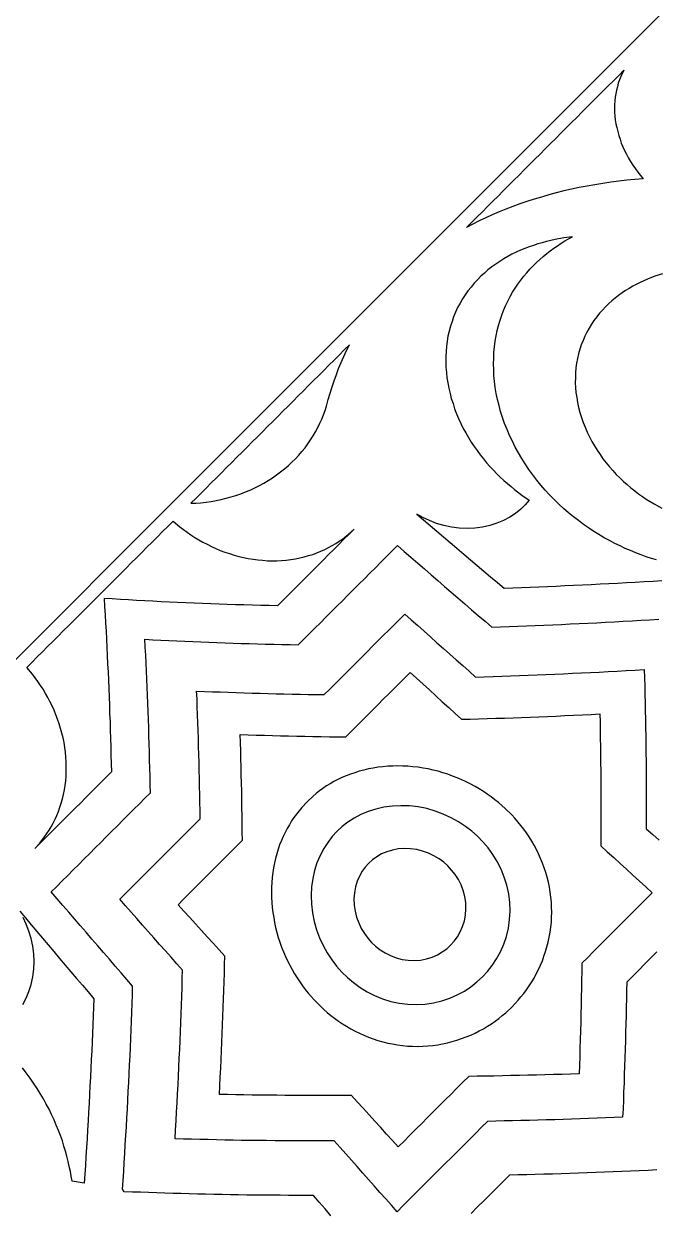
# Model space of a CAD drawing. Extents: x -535 to 1345, y -535 to 535.
# Drawn here: x 240.1 to 309.9, y -316.7 to -185.6 of the extents above; entities that cross this region are included whole.
import ezdxf

# ---------------------------------------------------------------- set-up
doc = ezdxf.new("R2010")
doc.units = 0
doc.layers.add('LAYER_1', color=18, linetype='CONTINUOUS')
doc.layers.add('LAYER_10', color=174, linetype='CONTINUOUS')

msp = doc.modelspace()

# ---------------------------------------------------------------- linework, layer by layer
at = {"layer": 'LAYER_1'}
for points in [[(289.01, -208.08), (289.59, -207.5), (290.17, -206.92), (290.75, -206.35), (291.33, -205.77), (291.91, -205.19), (292.48, -204.61), (293.06, -204.03), (293.64, -203.45), (294.22, -202.88), (294.8, -202.3), (295.38, -201.72), (295.95, -201.14), (296.53, -200.56), (297.11, -199.98), (297.69, -199.41), (298.27, -198.83), (298.85, -198.25), (299.42, -197.67), (300, -197.09), (300.58, -196.51), (301.16, -195.94), (301.74, -195.36), (302.32, -194.78), (302.89, -194.2), (303.47, -193.62), (304.05, -193.04), (304.63, -192.47), (305.21, -191.89), (305.79, -191.31), (306.36, -190.73), (306.03, -191.43), (305.89, -191.8), (305.75, -192.17), (305.65, -192.55), (305.54, -192.93), (305.47, -193.33), (305.4, -193.72), (305.37, -194.13), (305.33, -194.54), (305.34, -194.96), (305.34, -195.37), (305.38, -195.8), (305.41, -196.22), (305.49, -196.65), (305.57, -197.07), (305.68, -197.5), (305.79, -197.92), (305.94, -198.35), (306.08, -198.77), (306.26, -199.19), (306.45, -199.6), (306.66, -200.01), (306.87, -200.42), (307.11, -200.82), (307.36, -201.21), (307.63, -201.6), (307.9, -201.98), (308.48, -202.71), (307.59, -202.8), (306.69, -202.88), (305.8, -202.98), (304.91, -203.09), (304.04, -203.22), (303.16, -203.36), (302.3, -203.52), (301.43, -203.68), (300.58, -203.87), (299.74, -204.05), (298.91, -204.26), (298.08, -204.48), (297.26, -204.72), (296.45, -204.95), (295.66, -205.22), (294.87, -205.48), (294.1, -205.77), (293.33, -206.06), (292.59, -206.37), (291.84, -206.69), (291.12, -207.03), (290.4, -207.36), (289.71, -207.72)], [(258.58, -238.51), (259.14, -238.48), (259.7, -238.44), (260.26, -238.37), (260.82, -238.3), (261.37, -238.2), (261.93, -238.09), (262.47, -237.95), (263.02, -237.81), (263.56, -237.64), (264.09, -237.46), (264.62, -237.25), (265.14, -237.04), (265.65, -236.8), (266.16, -236.55), (266.64, -236.28), (267.13, -236), (267.59, -235.69), (268.05, -235.38), (268.49, -235.05), (268.93, -234.71), (269.34, -234.34), (269.74, -233.98), (270.12, -233.59), (270.5, -233.19), (270.84, -232.78), (271.19, -232.37), (271.49, -231.94), (271.8, -231.5), (272.08, -231.05), (272.35, -230.61), (272.59, -230.14), (272.83, -229.68), (273.03, -229.21), (273.23, -228.74), (273.4, -228.26), (273.56, -227.78), (273.75, -227.07), (273.94, -226.37), (274.17, -225.67), (274.39, -224.98), (274.64, -224.3), (274.89, -223.63), (275.17, -222.96), (275.45, -222.3), (275.77, -221.66), (276.08, -221.02), (275.51, -221.58), (274.95, -222.15), (274.39, -222.71), (273.82, -223.27), (273.26, -223.84), (272.69, -224.4), (272.13, -224.97), (271.56, -225.53), (271, -226.1), (270.44, -226.66), (269.87, -227.23), (269.31, -227.79), (268.74, -228.35), (268.18, -228.92), (267.61, -229.48), (267.05, -230.05), (266.48, -230.61), (265.92, -231.18), (265.36, -231.74), (264.79, -232.31), (264.23, -232.87), (263.66, -233.43), (263.1, -234), (262.53, -234.56), (261.97, -235.13), (261.4, -235.69), (260.84, -236.26), (260.28, -236.82), (259.71, -237.38), (259.15, -237.95)], [(241.35, -276.6), (241.92, -275.99), (242.45, -275.31), (242.7, -274.94), (242.95, -274.58), (243.17, -274.18), (243.4, -273.78), (243.6, -273.36), (243.8, -272.94), (243.97, -272.49), (244.14, -272.04), (244.28, -271.57), (244.42, -271.1), (244.53, -270.61), (244.63, -270.12), (244.71, -269.62), (244.78, -269.11), (244.81, -268.59), (244.84, -268.08), (244.84, -267.55), (244.84, -267.03), (244.79, -266.5), (244.75, -265.97), (244.67, -265.44), (244.59, -264.91), (244.48, -264.39), (244.36, -263.86), (244.21, -263.35), (244.06, -262.83), (243.88, -262.33), (243.7, -261.83), (243.49, -261.34), (243.27, -260.85), (243.03, -260.38), (242.8, -259.92), (242.53, -259.47), (242.27, -259.02), (241.99, -258.59), (241.71, -258.17), (241.11, -257.37), (240.48, -256.62), (241.06, -256.04), (241.63, -255.46), (242.21, -254.89), (242.78, -254.31), (243.36, -253.74), (243.94, -253.16), (244.51, -252.58), (245.09, -252.01), (245.67, -251.43), (246.24, -250.85), (246.82, -250.28), (247.4, -249.7), (247.97, -249.12), (248.55, -248.55), (249.12, -247.97), (249.7, -247.4), (250.28, -246.82), (250.85, -246.24), (251.43, -245.67), (252.01, -245.09), (252.58, -244.51), (253.16, -243.94), (253.74, -243.36), (254.31, -242.78), (254.89, -242.21), (255.46, -241.63), (256.04, -241.06), (256.62, -240.48), (257.37, -241.11), (258.17, -241.7), (258.59, -241.99), (259.02, -242.27), (259.47, -242.53), (259.92, -242.8), (260.38, -243.03), (260.85, -243.27), (261.34, -243.49), (261.83, -243.7), (262.33, -243.88), (262.83, -244.06), (263.35, -244.21), (263.86, -244.36), (264.39, -244.48), (264.91, -244.59), (265.44, -244.67), (265.97, -244.75), (266.5, -244.79), (267.03, -244.84), (267.55, -244.84), (268.08, -244.84), (268.59, -244.81), (269.11, -244.78), (269.62, -244.71), (270.12, -244.63), (270.61, -244.53), (271.1, -244.42), (271.57, -244.28), (272.04, -244.14), (272.49, -243.97), (272.94, -243.8), (273.36, -243.6), (273.78, -243.4), (274.18, -243.17), (274.58, -242.95), (274.94, -242.7), (275.31, -242.45), (275.99, -241.92), (276.6, -241.35), (276.04, -241.92), (275.48, -242.48), (274.91, -243.05), (274.35, -243.61), (273.78, -244.17), (273.22, -244.74), (272.66, -245.3), (272.09, -245.87), (271.53, -246.43), (270.96, -246.99), (270.4, -247.56), (269.83, -248.12), (269.27, -248.69), (268.71, -249.25), (268.14, -249.82), (267.22, -249.79), (266.29, -249.77), (265.37, -249.74), (264.44, -249.72), (263.52, -249.69), (262.6, -249.66), (261.69, -249.63), (260.77, -249.59), (259.86, -249.56), (258.94, -249.52), (258.03, -249.48), (257.12, -249.44), (256.21, -249.4), (255.31, -249.36), (254.4, -249.31), (253.5, -249.27), (252.6, -249.22), (251.7, -249.17), (250.8, -249.12), (249.9, -249.06), (249.01, -249.01), (249.06, -249.9), (249.12, -250.8), (249.17, -251.7), (249.22, -252.6), (249.27, -253.5), (249.31, -254.4), (249.36, -255.31), (249.4, -256.21), (249.44, -257.12), (249.48, -258.03), (249.52, -258.94), (249.56, -259.86), (249.59, -260.77), (249.62, -261.69), (249.66, -262.6), (249.69, -263.52), (249.72, -264.44), (249.74, -265.37), (249.77, -266.29), (249.79, -267.22), (249.82, -268.14), (249.25, -268.71), (248.69, -269.27), (248.12, -269.83), (247.56, -270.4), (246.99, -270.96), (246.43, -271.53), (245.87, -272.09), (245.3, -272.66), (244.74, -273.22), (244.17, -273.78), (243.61, -274.35), (243.05, -274.91), (242.48, -275.48), (241.92, -276.04)], [(278.51, -286.94), (278.96, -287.36), (279.46, -287.75), (280.01, -288.1), (280.6, -288.4), (281.23, -288.64), (281.89, -288.82), (282.57, -288.92), (283.25, -288.94), (283.92, -288.89), (284.58, -288.76), (285.2, -288.56), (285.79, -288.3), (286.33, -287.99), (286.82, -287.64), (287.25, -287.25), (287.64, -286.82), (287.99, -286.33), (288.3, -285.79), (288.56, -285.2), (288.76, -284.58), (288.89, -283.92), (288.94, -283.25), (288.92, -282.57), (288.82, -281.89), (288.64, -281.23), (288.4, -280.6), (288.1, -280.01), (287.75, -279.46), (287.36, -278.96), (286.94, -278.51), (286.48, -278.1), (285.97, -277.73), (285.41, -277.39), (284.8, -277.1), (284.16, -276.87), (283.5, -276.7), (282.82, -276.61), (282.14, -276.58), (281.47, -276.63), (280.82, -276.75), (280.2, -276.94), (279.63, -277.19), (279.1, -277.49), (278.63, -277.83), (278.21, -278.21), (277.83, -278.63), (277.49, -279.1), (277.19, -279.63), (276.94, -280.2), (276.75, -280.82), (276.63, -281.47), (276.58, -282.14), (276.61, -282.82), (276.7, -283.5), (276.87, -284.17), (277.1, -284.8), (277.39, -285.41), (277.73, -285.97), (278.1, -286.48)]]:
    msp.add_lwpolyline(points, close=True, dxfattribs=at)
for points in [[(309.98, -244.75), (309.41, -244.58), (308.84, -244.4), (308.26, -244.19), (307.68, -243.98), (307.1, -243.73), (306.52, -243.49), (305.94, -243.21), (305.35, -242.94), (304.77, -242.62), (304.19, -242.31), (303.61, -241.96), (303.04, -241.61), (302.47, -241.23), (301.9, -240.84), (301.34, -240.42), (300.79, -240), (300.25, -239.54), (299.71, -239.08), (299.19, -238.59), (298.67, -238.1), (298.17, -237.57), (297.68, -237.05), (297.21, -236.49), (296.75, -235.94), (296.31, -235.36), (295.88, -234.77), (295.48, -234.17), (295.09, -233.56), (294.73, -232.93), (294.37, -232.3), (294.06, -231.66), (293.74, -231.02), (293.47, -230.36), (293.2, -229.71), (292.98, -229.04), (292.76, -228.38), (292.59, -227.72), (292.42, -227.05), (292.29, -226.39), (292.17, -225.72), (292.1, -225.07), (292.02, -224.41), (292, -223.76), (291.97, -223.12), (292, -222.49), (292.02, -221.86), (292.09, -221.24), (292.16, -220.63), (292.27, -220.04), (292.39, -219.45), (292.54, -218.88), (292.7, -218.31), (292.9, -217.77), (293.09, -217.23), (293.32, -216.71), (293.55, -216.2), (293.82, -215.71), (294.08, -215.23), (294.37, -214.77), (294.67, -214.32), (294.99, -213.89), (295.31, -213.46), (295.65, -213.07), (295.99, -212.67), (296.35, -212.31), (296.71, -211.94), (297.09, -211.6), (297.46, -211.27), (297.85, -210.96), (298.24, -210.65), (298.64, -210.37), (299.04, -210.09), (299.45, -209.83), (299.85, -209.57), (300.26, -209.34), (300.68, -209.11), (299.74, -209.24), (298.78, -209.41), (298.3, -209.52), (297.82, -209.62), (297.34, -209.76), (296.86, -209.89), (296.38, -210.06), (295.9, -210.22), (295.42, -210.41), (294.95, -210.6), (294.48, -210.82), (294.01, -211.04), (293.55, -211.3), (293.1, -211.55), (292.66, -211.84), (292.22, -212.12), (291.79, -212.44), (291.37, -212.76), (290.98, -213.11), (290.58, -213.47), (290.21, -213.85), (289.84, -214.24), (289.5, -214.65), (289.16, -215.07), (288.86, -215.52), (288.55, -215.97), (288.29, -216.44), (288.02, -216.92), (287.8, -217.42), (287.58, -217.92), (287.4, -218.45), (287.22, -218.97), (287.09, -219.52), (286.95, -220.06), (286.87, -220.62), (286.78, -221.18), (286.74, -221.76), (286.7, -222.33), (286.71, -222.91), (286.72, -223.48), (286.78, -224.07), (286.83, -224.65), (286.93, -225.23), (287.04, -225.81), (287.18, -226.38), (287.32, -226.95), (287.51, -227.51), (287.69, -228.08), (287.91, -228.63), (288.13, -229.17), (288.39, -229.71), (288.64, -230.24), (288.93, -230.75), (289.21, -231.26), (289.53, -231.75), (289.84, -232.24), (290.18, -232.7), (290.51, -233.17), (290.87, -233.6), (291.22, -234.04), (291.59, -234.45), (291.96, -234.86), (292.35, -235.25), (292.73, -235.63), (293.12, -235.99), (293.51, -236.34), (293.91, -236.67), (294.31, -237), (295.12, -237.6), (295.92, -238.15), (295.49, -238.67), (294.98, -239.16), (294.41, -239.62), (293.78, -240.04), (293.09, -240.4), (292.36, -240.71), (291.57, -240.96), (290.75, -241.14), (289.91, -241.24), (289.06, -241.28), (288.2, -241.24), (287.34, -241.13), (286.51, -240.95), (285.7, -240.72), (284.92, -240.42), (284.19, -240.09), (283.5, -239.71), (284.24, -240.33), (284.99, -240.96), (285.73, -241.59), (286.47, -242.22), (287.21, -242.84), (287.95, -243.47), (288.7, -244.1), (289.44, -244.73), (290.18, -245.35), (290.92, -245.98), (291.66, -246.61), (292.41, -247.24), (293.15, -247.86), (294.1, -247.83), (295.06, -247.79), (296.02, -247.76), (296.97, -247.72), (297.93, -247.68), (298.9, -247.64), (299.86, -247.59), (300.82, -247.55), (301.79, -247.5), (302.76, -247.45), (303.73, -247.4), (304.7, -247.35), (305.67, -247.3), (306.64, -247.25), (307.62, -247.19), (308.6, -247.13), (309.58, -247.08), (310.56, -247.01)], [(310.62, -213.2), (309.79, -213.46), (308.97, -213.78), (308.15, -214.14), (307.34, -214.56), (306.94, -214.8), (306.54, -215.04), (306.16, -215.3), (305.77, -215.57), (305.4, -215.87), (305.03, -216.17), (304.68, -216.5), (304.32, -216.83), (304, -217.19), (303.67, -217.55), (303.37, -217.94), (303.06, -218.33), (302.79, -218.75), (302.52, -219.17), (302.29, -219.62), (302.06, -220.07), (301.86, -220.54), (301.67, -221.01), (301.51, -221.51), (301.36, -222.01), (301.25, -222.52), (301.14, -223.04), (301.08, -223.57), (301.02, -224.11), (301.01, -224.65), (301, -225.2), (301.04, -225.75), (301.07, -226.3), (301.16, -226.85), (301.24, -227.4), (301.37, -227.95), (301.5, -228.5), (301.68, -229.05), (301.86, -229.59), (302.08, -230.12), (302.3, -230.65), (302.56, -231.16), (302.82, -231.68), (303.11, -232.17), (303.41, -232.66), (303.73, -233.13), (304.06, -233.6), (304.41, -234.05), (304.77, -234.49), (305.14, -234.9), (305.52, -235.32), (305.92, -235.71), (306.31, -236.09), (306.72, -236.45), (307.13, -236.8), (307.56, -237.13), (307.98, -237.45), (308.41, -237.74), (308.83, -238.04), (309.7, -238.57), (310.57, -239.04)], [(239.71, -283.5), (240.33, -284.24), (240.96, -284.99), (241.59, -285.73), (242.22, -286.47), (242.84, -287.21), (243.47, -287.95), (244.1, -288.7), (244.73, -289.44), (245.35, -290.18), (245.98, -290.92), (246.61, -291.66), (247.24, -292.41), (247.86, -293.15), (247.83, -294.1), (247.79, -295.06), (247.76, -296.02), (247.72, -296.97), (247.68, -297.93), (247.64, -298.9), (247.59, -299.86), (247.55, -300.82), (247.5, -301.79), (247.45, -302.76), (247.4, -303.73), (247.35, -304.7), (247.3, -305.67), (247.25, -306.64), (247.19, -307.62), (247.13, -308.6), (247.08, -309.57), (247.01, -310.56), (246.95, -311.54), (246.89, -312.52), (246.82, -313.5), (246.15, -313.39), (245.48, -313.28), (245.38, -312.74), (245.29, -312.2), (245.17, -311.65), (245.05, -311.1), (244.9, -310.54), (244.75, -309.98), (244.58, -309.41), (244.4, -308.84), (244.19, -308.26), (243.98, -307.68), (243.73, -307.1), (243.49, -306.52), (243.21, -305.94), (242.94, -305.35), (242.62, -304.77), (242.31, -304.19), (241.96, -303.61), (241.61, -303.04), (241.23, -302.47), (240.84, -301.9), (240.42, -301.34), (240, -300.79)], [(240.04, -293.78), (240.4, -293.09), (240.71, -292.36), (240.96, -291.57), (241.14, -290.75), (241.24, -289.91), (241.28, -289.06), (241.24, -288.2), (241.13, -287.34), (240.95, -286.51), (240.72, -285.7), (240.42, -284.92), (240.09, -284.19)]]:
    msp.add_lwpolyline(points, dxfattribs=at)
at = {"layer": 'LAYER_10'}
for points in [[(-350, 0), (-350, -144.97), (-144.97, -350), (0, -350), (144.97, -350), (350, -144.97), (350, 0), (350, 144.97), (144.97, 350), (0, 350), (-144.97, 350), (-350, 144.97)], [(281.46, -309.5), (280.82, -308.79), (280.17, -308.08), (279.53, -307.37), (278.88, -306.66), (278.24, -305.95), (277.59, -305.24), (276.95, -304.53), (276.3, -303.82), (275.38, -303.82), (274.46, -303.83), (273.54, -303.83), (272.62, -303.83), (271.71, -303.83), (270.8, -303.83), (269.88, -303.82), (268.97, -303.82), (268.06, -303.81), (267.15, -303.8), (266.25, -303.79), (265.34, -303.78), (264.44, -303.76), (263.54, -303.75), (262.64, -303.73), (261.74, -303.72), (261.79, -302.75), (261.83, -301.79), (261.88, -300.82), (261.92, -299.86), (261.97, -298.9), (262.01, -297.95), (262.05, -296.99), (262.08, -296.04), (262.12, -295.08), (262.16, -294.13), (262.19, -293.18), (262.22, -292.23), (262.25, -291.29), (262.28, -290.34), (262.31, -289.4), (262.33, -288.46), (261.69, -287.75), (261.04, -287.04), (260.4, -286.33), (259.75, -285.62), (259.1, -284.91), (258.46, -284.2), (257.81, -283.49), (257.17, -282.78), (257.76, -282.19), (258.35, -281.6), (258.94, -281), (259.54, -280.41), (260.13, -279.82), (260.72, -279.23), (261.31, -278.64), (261.9, -278.05), (262.49, -277.45), (263.09, -276.86), (263.68, -276.27), (264.27, -275.68), (264.26, -274.77), (264.25, -273.87), (264.23, -272.97), (264.22, -272.06), (264.2, -271.16), (264.19, -270.27), (264.17, -269.37), (264.15, -268.47), (264.12, -267.58), (264.1, -266.69), (264.08, -265.8), (264.05, -264.91), (264.02, -264.02), (264.91, -264.05), (265.8, -264.08), (266.69, -264.1), (267.58, -264.12), (268.47, -264.15), (269.37, -264.17), (270.27, -264.19), (271.16, -264.2), (272.06, -264.22), (272.97, -264.23), (273.87, -264.25), (274.77, -264.26), (275.68, -264.27), (276.27, -263.68), (276.86, -263.09), (277.45, -262.49), (278.05, -261.9), (278.64, -261.31), (279.23, -260.72), (279.82, -260.13), (280.41, -259.54), (281, -258.94), (281.6, -258.35), (282.19, -257.76), (282.78, -257.17), (283.49, -257.81), (284.2, -258.46), (284.91, -259.1), (285.62, -259.75), (286.33, -260.4), (287.04, -261.04), (287.75, -261.69), (288.46, -262.33), (289.4, -262.31), (290.34, -262.28), (291.29, -262.25), (292.23, -262.22), (293.18, -262.19), (294.13, -262.16), (295.08, -262.12), (296.04, -262.08), (296.99, -262.05), (297.95, -262.01), (298.9, -261.97), (299.86, -261.92), (300.82, -261.88), (301.79, -261.83), (302.75, -261.79), (303.72, -261.74), (303.73, -262.64), (303.75, -263.54), (303.76, -264.44), (303.78, -265.34), (303.79, -266.25), (303.8, -267.15), (303.81, -268.06), (303.82, -268.97), (303.82, -269.88), (303.83, -270.8), (303.83, -271.71), (303.83, -272.62), (303.83, -273.54), (303.83, -274.46), (303.82, -275.38), (303.82, -276.3), (304.53, -276.95), (305.24, -277.59), (305.95, -278.24), (306.66, -278.88), (307.37, -279.53), (308.08, -280.17), (308.79, -280.82), (309.5, -281.46), (308.85, -282.11), (308.2, -282.76), (307.55, -283.41), (306.91, -284.06), (306.26, -284.7), (305.61, -285.35), (304.96, -286), (304.31, -286.65), (303.67, -287.29), (303.02, -287.94), (302.37, -288.59), (301.72, -289.24), (301.71, -290.17), (301.7, -291.1), (301.68, -292.03), (301.66, -292.96), (301.64, -293.9), (301.62, -294.84), (301.6, -295.77), (301.58, -296.71), (301.55, -297.65), (301.52, -298.6), (301.5, -299.54), (301.47, -300.49), (301.43, -301.43), (300.49, -301.47), (299.54, -301.5), (298.6, -301.52), (297.65, -301.55), (296.71, -301.58), (295.77, -301.6), (294.84, -301.62), (293.9, -301.64), (292.96, -301.66), (292.03, -301.68), (291.1, -301.7), (290.17, -301.71), (289.24, -301.72), (288.59, -302.37), (287.94, -303.02), (287.29, -303.67), (286.65, -304.31), (286, -304.96), (285.35, -305.61), (284.7, -306.26), (284.06, -306.91), (283.41, -307.55), (282.76, -308.2), (282.11, -308.85)], [(272.18, -293.28), (272.87, -293.99), (273.25, -294.33), (273.63, -294.67), (274.03, -294.99), (274.44, -295.31), (274.87, -295.62), (275.3, -295.92), (275.76, -296.19), (276.22, -296.47), (276.7, -296.72), (277.18, -296.96), (277.68, -297.18), (278.19, -297.39), (278.71, -297.57), (279.23, -297.75), (279.76, -297.9), (280.3, -298.04), (280.84, -298.14), (281.39, -298.24), (281.94, -298.31), (282.5, -298.37), (283.05, -298.39), (283.61, -298.41), (284.17, -298.38), (284.72, -298.36), (285.27, -298.3), (285.82, -298.23), (286.36, -298.13), (286.9, -298.02), (287.43, -297.88), (287.95, -297.73), (288.46, -297.55), (288.97, -297.37), (289.46, -297.16), (289.94, -296.95), (290.41, -296.7), (290.87, -296.46), (291.31, -296.19), (291.75, -295.92), (292.16, -295.62), (292.57, -295.33), (292.95, -295.01), (293.33, -294.7), (294.04, -294.04), (294.7, -293.33), (295.01, -292.95), (295.33, -292.57), (295.62, -292.16), (295.92, -291.75), (296.19, -291.31), (296.46, -290.87), (296.7, -290.41), (296.95, -289.94), (297.16, -289.46), (297.37, -288.97), (297.55, -288.46), (297.73, -287.95), (297.88, -287.43), (298.02, -286.9), (298.13, -286.36), (298.23, -285.82), (298.3, -285.27), (298.36, -284.72), (298.38, -284.17), (298.41, -283.61), (298.39, -283.05), (298.37, -282.5), (298.31, -281.94), (298.24, -281.39), (298.14, -280.84), (298.04, -280.3), (297.9, -279.76), (297.75, -279.23), (297.57, -278.71), (297.39, -278.19), (297.18, -277.68), (296.96, -277.18), (296.72, -276.7), (296.47, -276.22), (296.19, -275.76), (295.92, -275.3), (295.62, -274.87), (295.31, -274.44), (294.99, -274.03), (294.67, -273.63), (294.33, -273.25), (293.99, -272.87), (293.28, -272.18), (292.53, -271.52), (292.12, -271.21), (291.72, -270.89), (291.29, -270.59), (290.86, -270.3), (290.4, -270.02), (289.94, -269.75), (289.46, -269.49), (288.98, -269.24), (288.48, -269.02), (287.97, -268.79), (287.45, -268.59), (286.93, -268.4), (286.39, -268.23), (285.86, -268.07), (285.31, -267.94), (284.76, -267.81), (284.21, -267.72), (283.65, -267.62), (283.09, -267.57), (282.53, -267.51), (281.98, -267.49), (281.42, -267.47), (280.87, -267.49), (280.32, -267.51), (279.78, -267.56), (279.24, -267.62), (278.71, -267.71), (278.18, -267.8), (277.67, -267.93), (277.16, -268.06), (276.67, -268.22), (276.19, -268.38), (275.72, -268.57), (275.25, -268.76), (274.81, -268.98), (274.37, -269.2), (273.96, -269.45), (273.55, -269.69), (273.16, -269.96), (272.78, -270.23), (272.42, -270.52), (272.07, -270.81), (271.41, -271.42), (270.81, -272.07), (270.52, -272.42), (270.23, -272.78), (269.96, -273.16), (269.69, -273.55), (269.45, -273.96), (269.2, -274.37), (268.98, -274.81), (268.76, -275.25), (268.57, -275.72), (268.38, -276.19), (268.22, -276.67), (268.06, -277.16), (267.93, -277.67), (267.8, -278.18), (267.71, -278.71), (267.62, -279.24), (267.56, -279.78), (267.51, -280.32), (267.49, -280.87), (267.47, -281.42), (267.49, -281.98), (267.51, -282.54), (267.57, -283.09), (267.62, -283.65), (267.72, -284.21), (267.81, -284.76), (267.94, -285.31), (268.07, -285.86), (268.23, -286.39), (268.4, -286.93), (268.59, -287.45), (268.79, -287.97), (269.02, -288.48), (269.24, -288.98), (269.49, -289.46), (269.75, -289.94), (270.02, -290.4), (270.3, -290.86), (270.59, -291.29), (270.89, -291.72), (271.21, -292.12), (271.52, -292.53)], [(275.24, -290.21), (275.85, -290.81), (276.52, -291.38), (277.25, -291.91), (278.03, -292.39), (278.86, -292.81), (279.73, -293.17), (280.64, -293.45), (281.57, -293.66), (282.53, -293.77), (283.48, -293.81), (284.43, -293.75), (285.37, -293.62), (286.28, -293.4), (287.15, -293.1), (287.98, -292.74), (288.76, -292.31), (289.48, -291.83), (290.15, -291.31), (290.75, -290.75), (291.31, -290.15), (291.83, -289.48), (292.31, -288.76), (292.74, -287.98), (293.1, -287.15), (293.4, -286.28), (293.62, -285.37), (293.75, -284.43), (293.81, -283.48), (293.77, -282.53), (293.66, -281.57), (293.45, -280.64), (293.17, -279.73), (292.81, -278.86), (292.39, -278.03), (291.91, -277.25), (291.38, -276.52), (290.81, -275.85), (290.21, -275.24), (289.57, -274.67), (288.87, -274.14), (288.11, -273.64), (287.3, -273.19), (286.44, -272.79), (285.55, -272.46), (284.62, -272.19), (283.67, -272), (282.72, -271.89), (281.76, -271.86), (280.82, -271.9), (279.89, -272.03), (279, -272.23), (278.15, -272.5), (277.35, -272.84), (276.6, -273.24), (275.91, -273.68), (275.27, -274.17), (274.7, -274.7), (274.17, -275.27), (273.68, -275.91), (273.24, -276.6), (272.84, -277.35), (272.5, -278.15), (272.23, -279), (272.03, -279.89), (271.9, -280.82), (271.86, -281.76), (271.89, -282.72), (272, -283.67), (272.19, -284.62), (272.46, -285.55), (272.79, -286.44), (273.19, -287.3), (273.64, -288.11), (274.14, -288.87), (274.67, -289.57)]]:
    msp.add_lwpolyline(points, close=True, dxfattribs=at)
for points in [[(274.04, -317.09), (273.39, -316.34), (272.75, -315.6), (272.11, -314.86), (271.18, -314.86), (270.26, -314.85), (269.34, -314.85), (268.42, -314.84), (267.5, -314.84), (266.59, -314.83), (265.67, -314.82), (264.76, -314.81), (263.85, -314.79), (262.94, -314.78), (262.03, -314.76), (261.12, -314.74), (260.21, -314.72), (259.31, -314.7), (258.41, -314.68), (257.51, -314.65), (256.61, -314.63), (255.71, -314.6), (254.81, -314.57), (253.92, -314.54), (253.03, -314.51), (252.13, -314.48), (251.24, -314.44), (251.04, -314.18), (251.11, -313.19), (251.17, -312.2), (251.23, -311.21), (251.29, -310.23), (251.35, -309.24), (251.41, -308.26), (251.47, -307.28), (251.52, -306.3), (251.58, -305.32), (251.63, -304.34), (251.68, -303.37), (251.73, -302.39), (251.78, -301.42), (251.82, -300.45), (251.87, -299.48), (251.91, -298.51), (251.95, -297.54), (251.99, -296.58), (252.03, -295.62), (252.06, -294.65), (252.1, -293.69), (252.13, -292.74), (252.16, -291.78), (251.52, -291.04), (250.88, -290.29), (250.24, -289.55), (249.6, -288.81), (248.95, -288.06), (248.31, -287.32), (247.67, -286.58), (247.03, -285.83), (246.38, -285.09), (245.74, -284.35), (245.1, -283.61), (244.46, -282.86), (243.82, -282.12), (243.17, -281.38), (243.78, -280.77), (244.39, -280.16), (245, -279.55), (245.61, -278.95), (246.21, -278.34), (246.82, -277.73), (247.43, -277.12), (248.04, -276.51), (248.64, -275.91), (249.25, -275.3), (249.86, -274.69), (250.47, -274.08), (251.08, -273.47), (251.68, -272.87), (252.29, -272.26), (252.9, -271.65), (253.51, -271.04), (254.12, -270.43), (254.1, -269.53), (254.08, -268.63), (254.06, -267.73), (254.03, -266.83), (254.01, -265.93), (253.98, -265.03), (253.96, -264.14), (253.93, -263.24), (253.9, -262.35), (253.86, -261.46), (253.83, -260.57), (253.8, -259.68), (253.76, -258.8), (253.72, -257.91), (253.68, -257.03), (253.64, -256.15), (253.6, -255.27), (253.55, -254.39), (253.51, -253.51), (254.39, -253.55), (255.27, -253.6), (256.15, -253.64), (257.03, -253.68), (257.91, -253.72), (258.8, -253.76), (259.68, -253.8), (260.57, -253.83), (261.46, -253.86), (262.35, -253.9), (263.24, -253.93), (264.14, -253.96), (265.03, -253.98), (265.93, -254.01), (266.83, -254.03), (267.73, -254.06), (268.63, -254.08), (269.53, -254.1), (270.43, -254.12), (271.04, -253.51), (271.65, -252.9), (272.26, -252.29), (272.87, -251.68), (273.47, -251.08), (274.08, -250.47), (274.69, -249.86), (275.3, -249.25), (275.91, -248.64), (276.51, -248.04), (277.12, -247.43), (277.73, -246.82), (278.34, -246.21), (278.95, -245.61), (279.55, -245), (280.16, -244.39), (280.77, -243.78), (281.38, -243.17), (282.12, -243.82), (282.86, -244.46), (283.61, -245.1), (284.35, -245.74), (285.09, -246.38), (285.83, -247.03), (286.58, -247.67), (287.32, -248.31), (288.06, -248.95), (288.81, -249.6), (289.55, -250.24), (290.29, -250.88), (291.04, -251.52), (291.78, -252.16), (292.74, -252.13), (293.69, -252.1), (294.65, -252.06), (295.62, -252.03), (296.58, -251.99), (297.54, -251.95), (298.51, -251.91), (299.48, -251.87), (300.45, -251.82), (301.42, -251.78), (302.39, -251.73), (303.37, -251.68), (304.34, -251.63), (305.32, -251.58), (306.3, -251.52), (307.28, -251.47), (308.26, -251.41), (309.24, -251.35), (310.23, -251.29)], [(310, -287.99), (309.33, -288.66), (308.67, -289.32), (308.01, -289.99), (307.34, -290.65), (306.68, -291.32), (306.66, -292.24), (306.64, -293.16), (306.62, -294.08), (306.6, -295.01), (306.58, -295.94), (306.55, -296.87), (306.53, -297.8), (306.5, -298.73), (306.47, -299.66), (306.44, -300.6), (306.41, -301.53), (306.38, -302.47), (306.34, -303.41), (306.31, -304.35), (306.27, -305.29), (306.23, -306.23), (305.29, -306.27), (304.35, -306.31), (303.41, -306.34), (302.47, -306.38), (301.53, -306.41), (300.6, -306.44), (299.66, -306.47), (298.73, -306.5), (297.8, -306.53), (296.87, -306.55), (295.94, -306.58), (295.01, -306.6), (294.08, -306.62), (293.16, -306.64), (292.24, -306.66), (291.32, -306.68), (290.65, -307.34), (289.99, -308.01), (289.32, -308.67), (288.66, -309.33), (287.99, -310), (287.33, -310.66), (286.66, -311.33), (286, -311.99), (285.33, -312.66), (284.67, -313.32), (284, -313.99), (283.34, -314.65), (282.68, -315.32), (282.01, -315.98), (281.35, -316.65), (280.72, -315.94), (280.09, -315.23), (279.45, -314.52), (278.82, -313.81), (278.19, -313.1), (277.56, -312.39), (276.93, -311.68), (276.3, -310.97), (275.67, -310.26), (275.04, -309.55), (274.41, -308.84), (273.47, -308.84), (272.53, -308.84), (271.6, -308.84), (270.66, -308.84), (269.73, -308.83), (268.8, -308.83), (267.87, -308.82), (266.94, -308.81), (266.02, -308.8), (265.09, -308.79), (264.17, -308.78), (263.25, -308.76), (262.33, -308.74), (261.41, -308.72), (260.5, -308.7), (259.58, -308.68), (258.67, -308.66), (257.76, -308.63), (256.85, -308.61), (256.9, -307.61), (256.96, -306.62), (257.01, -305.63), (257.07, -304.64), (257.12, -303.65), (257.17, -302.67), (257.22, -301.68), (257.26, -300.7), (257.31, -299.72), (257.35, -298.74), (257.39, -297.76), (257.43, -296.79), (257.47, -295.81), (257.51, -294.84), (257.54, -293.87), (257.58, -292.9), (257.61, -291.93), (257.64, -290.96), (257.67, -290), (257.04, -289.29), (256.41, -288.58), (255.78, -287.87), (255.14, -287.16), (254.51, -286.45), (253.88, -285.74), (253.25, -285.03), (252.62, -284.32), (251.99, -283.61), (251.36, -282.9), (250.73, -282.19), (251.32, -281.6), (251.91, -281), (252.51, -280.41), (253.1, -279.82), (253.69, -279.23), (254.28, -278.63), (254.88, -278.04), (255.47, -277.45), (256.06, -276.86), (256.65, -276.26), (257.25, -275.67), (257.84, -275.08), (258.43, -274.49), (259.02, -273.9), (259.61, -273.3), (259.6, -272.41), (259.59, -271.52), (259.57, -270.63), (259.55, -269.75), (259.53, -268.86), (259.51, -267.98), (259.49, -267.1), (259.46, -266.22), (259.44, -265.34), (259.41, -264.46), (259.38, -263.58), (259.35, -262.71), (259.32, -261.83), (259.29, -260.96), (259.26, -260.09), (259.22, -259.22), (260.09, -259.26), (260.96, -259.29), (261.83, -259.32), (262.71, -259.35), (263.58, -259.38), (264.46, -259.41), (265.34, -259.44), (266.22, -259.46), (267.1, -259.49), (267.98, -259.51), (268.86, -259.53), (269.75, -259.55), (270.63, -259.57), (271.52, -259.59), (272.41, -259.6), (273.3, -259.61), (273.9, -259.02), (274.49, -258.43), (275.08, -257.84), (275.67, -257.25), (276.26, -256.65), (276.86, -256.06), (277.45, -255.47), (278.04, -254.88), (278.63, -254.28), (279.23, -253.69), (279.82, -253.1), (280.41, -252.51), (281, -251.91), (281.6, -251.32), (282.19, -250.73), (282.9, -251.36), (283.61, -251.99), (284.32, -252.62), (285.03, -253.25), (285.74, -253.88), (286.45, -254.51), (287.16, -255.14), (287.87, -255.78), (288.58, -256.41), (289.29, -257.04), (290, -257.67), (290.96, -257.64), (291.93, -257.61), (292.9, -257.58), (293.87, -257.54), (294.84, -257.51), (295.81, -257.47), (296.79, -257.43), (297.76, -257.39), (298.74, -257.35), (299.72, -257.31), (300.7, -257.26), (301.68, -257.22), (302.67, -257.17), (303.65, -257.12), (304.64, -257.07), (305.63, -257.01), (306.62, -256.96), (307.61, -256.9), (308.61, -256.85), (308.63, -257.76), (308.66, -258.67), (308.68, -259.58), (308.7, -260.5), (308.72, -261.41), (308.74, -262.33), (308.76, -263.25), (308.78, -264.17), (308.79, -265.09), (308.8, -266.02), (308.81, -266.94), (308.82, -267.87), (308.83, -268.8), (308.83, -269.73), (308.84, -270.66), (308.84, -271.6), (308.84, -272.53), (308.84, -273.47), (308.84, -274.41), (309.55, -275.04), (310.26, -275.67)], [(310, -312.04), (309.04, -312.09), (308.07, -312.13), (307.1, -312.17), (306.14, -312.21), (305.18, -312.25), (304.22, -312.29), (303.26, -312.33), (302.3, -312.36), (301.34, -312.4), (300.39, -312.43), (299.44, -312.46), (298.48, -312.49), (297.53, -312.52), (296.58, -312.54), (295.64, -312.57), (294.69, -312.59), (293.75, -312.61), (293.04, -313.31), (292.34, -314.02), (291.64, -314.72), (290.94, -315.42), (290.23, -316.12), (289.53, -316.83)]]:
    msp.add_lwpolyline(points, dxfattribs=at)

doc.saveas('drawing.dxf')
